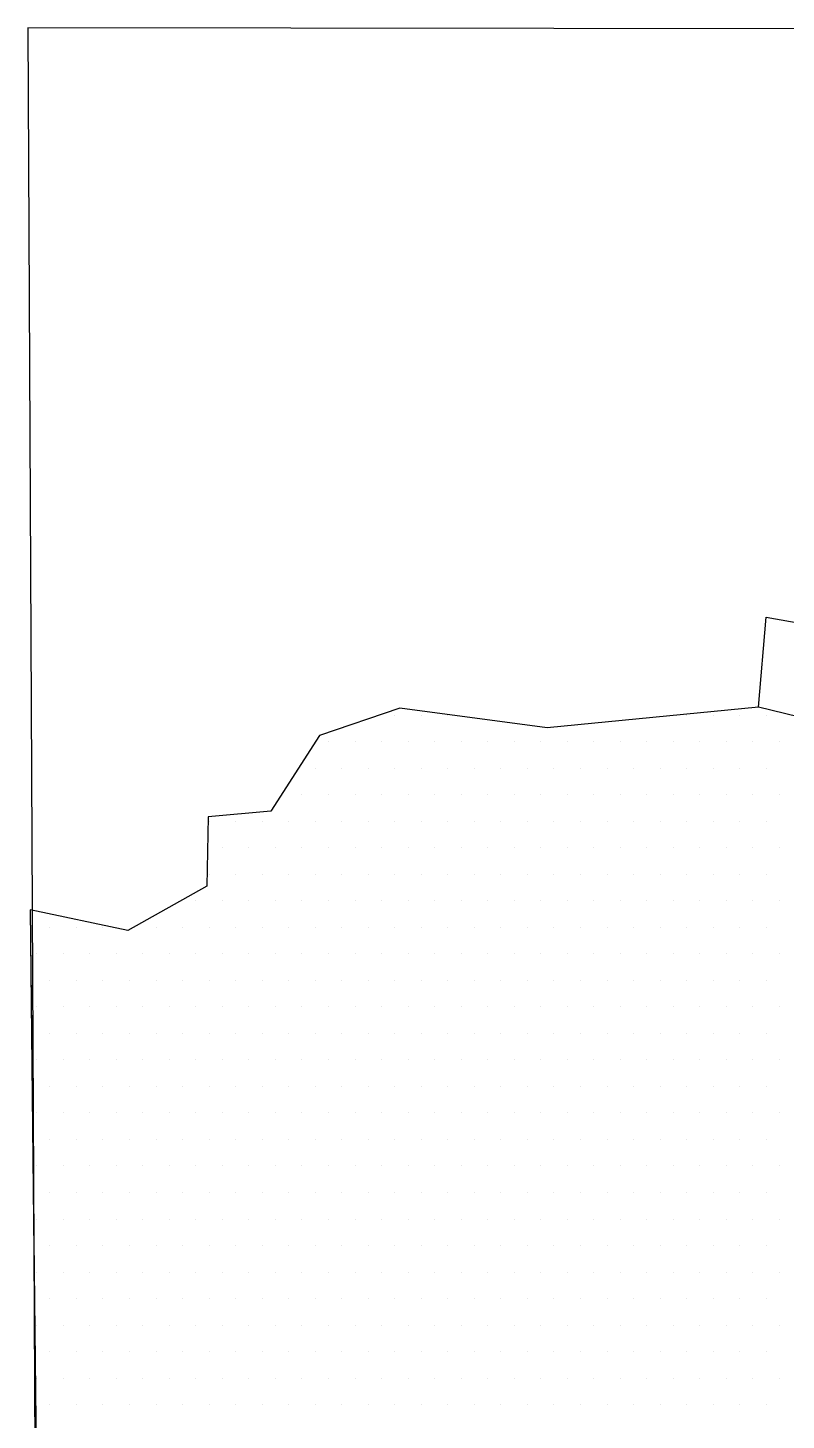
# Model space of a CAD drawing. Header units: metres. Extents: x -1.92 to -0.48, y -12.15 to -10.
# Drawn here: x -1.923 to -1.566, y -10.657 to -10.001 of the extents above; entities that cross this region are included whole.
import ezdxf

# ---------------------------------------------------------------- set-up
doc = ezdxf.new("R2010")
doc.units = ezdxf.units.M
doc.header["$LTSCALE"] = 25
doc.header["$MEASUREMENT"] = 0
doc.linetypes.add('STRICHPUNKTX2', pattern=[2, 1, -0.5, 0, -0.5])
doc.layers.get('0').update_dxf_attribs({"linetype": 'CONTINUOUS'})
for name, color, linetype in [('GRABUNGSGRENZE', 3, 'STRICHPUNKTX2'), ('STEINE', 4, 'CONTINUOUS'), ('STEINESCHRAFF', 4, 'CONTINUOUS')]:
    doc.layers.add(name, color=color, linetype=linetype)

# ---------------------------------------------------------------- blocks, each defined once
blk = doc.blocks.new('*X2')
at = {"color": 0}
for p, q in [((-175, -1032.5), (-175, -1032.5)), ((-173.75, -1032.5), (-173.75, -1032.5)), ((-172.5, -1032.5), (-172.5, -1032.5)), ((-161.25, -1032.5), (-161.25, -1032.5)), ((-160, -1032.5), (-160, -1032.5)), ((-158.75, -1032.5), (-158.75, -1032.5)), ((-157.5, -1032.5), (-157.5, -1032.5)), ((-178.125, -1033.75), (-178.125, -1033.75)), ((-176.875, -1033.75), (-176.875, -1033.75)), ((-175.625, -1033.75), (-175.625, -1033.75)), ((-174.375, -1033.75), (-174.375, -1033.75)), ((-173.125, -1033.75), (-173.125, -1033.75)), ((-171.875, -1033.75), (-171.875, -1033.75)), ((-170.625, -1033.75), (-170.625, -1033.75)), ((-169.375, -1033.75), (-169.375, -1033.75)), ((-168.125, -1033.75), (-168.125, -1033.75)), ((-166.875, -1033.75), (-166.875, -1033.75)), ((-165.625, -1033.75), (-165.625, -1033.75)), ((-164.375, -1033.75), (-164.375, -1033.75)), ((-163.125, -1033.75), (-163.125, -1033.75)), ((-161.875, -1033.75), (-161.875, -1033.75)), ((-160.625, -1033.75), (-160.625, -1033.75)), ((-159.375, -1033.75), (-159.375, -1033.75)), ((-158.125, -1033.75), (-158.125, -1033.75)), ((-156.875, -1033.75), (-156.875, -1033.75)), ((-178.75, -1035), (-178.75, -1035)), ((-177.5, -1035), (-177.5, -1035)), ((-176.25, -1035), (-176.25, -1035)), ((-175, -1035), (-175, -1035)), ((-173.75, -1035), (-173.75, -1035)), ((-172.5, -1035), (-172.5, -1035)), ((-171.25, -1035), (-171.25, -1035)), ((-170, -1035), (-170, -1035)), ((-168.75, -1035), (-168.75, -1035)), ((-167.5, -1035), (-167.5, -1035)), ((-166.25, -1035), (-166.25, -1035)), ((-165, -1035), (-165, -1035)), ((-163.75, -1035), (-163.75, -1035)), ((-162.5, -1035), (-162.5, -1035)), ((-161.25, -1035), (-161.25, -1035)), ((-160, -1035), (-160, -1035)), ((-158.75, -1035), (-158.75, -1035)), ((-157.5, -1035), (-157.5, -1035)), ((-179.375, -1036.25), (-179.375, -1036.25)), ((-178.125, -1036.25), (-178.125, -1036.25)), ((-176.875, -1036.25), (-176.875, -1036.25)), ((-175.625, -1036.25), (-175.625, -1036.25)), ((-174.375, -1036.25), (-174.375, -1036.25)), ((-173.125, -1036.25), (-173.125, -1036.25)), ((-171.875, -1036.25), (-171.875, -1036.25)), ((-170.625, -1036.25), (-170.625, -1036.25)), ((-169.375, -1036.25), (-169.375, -1036.25)), ((-168.125, -1036.25), (-168.125, -1036.25)), ((-166.875, -1036.25), (-166.875, -1036.25)), ((-165.625, -1036.25), (-165.625, -1036.25)), ((-164.375, -1036.25), (-164.375, -1036.25)), ((-163.125, -1036.25), (-163.125, -1036.25)), ((-161.875, -1036.25), (-161.875, -1036.25)), ((-160.625, -1036.25), (-160.625, -1036.25)), ((-159.375, -1036.25), (-159.375, -1036.25)), ((-158.125, -1036.25), (-158.125, -1036.25)), ((-156.875, -1036.25), (-156.875, -1036.25)), ((-183.75, -1037.5), (-183.75, -1037.5)), ((-182.5, -1037.5), (-182.5, -1037.5)), ((-181.25, -1037.5), (-181.25, -1037.5)), ((-180, -1037.5), (-180, -1037.5)), ((-178.75, -1037.5), (-178.75, -1037.5)), ((-177.5, -1037.5), (-177.5, -1037.5)), ((-176.25, -1037.5), (-176.25, -1037.5)), ((-175, -1037.5), (-175, -1037.5)), ((-173.75, -1037.5), (-173.75, -1037.5)), ((-172.5, -1037.5), (-172.5, -1037.5)), ((-171.25, -1037.5), (-171.25, -1037.5)), ((-170, -1037.5), (-170, -1037.5)), ((-168.75, -1037.5), (-168.75, -1037.5)), ((-167.5, -1037.5), (-167.5, -1037.5)), ((-166.25, -1037.5), (-166.25, -1037.5)), ((-165, -1037.5), (-165, -1037.5)), ((-163.75, -1037.5), (-163.75, -1037.5)), ((-162.5, -1037.5), (-162.5, -1037.5)), ((-161.25, -1037.5), (-161.25, -1037.5)), ((-160, -1037.5), (-160, -1037.5)), ((-158.75, -1037.5), (-158.75, -1037.5)), ((-157.5, -1037.5), (-157.5, -1037.5)), ((-183.125, -1038.75), (-183.125, -1038.75)), ((-181.875, -1038.75), (-181.875, -1038.75)), ((-180.625, -1038.75), (-180.625, -1038.75)), ((-179.375, -1038.75), (-179.375, -1038.75)), ((-178.125, -1038.75), (-178.125, -1038.75)), ((-176.875, -1038.75), (-176.875, -1038.75)), ((-175.625, -1038.75), (-175.625, -1038.75)), ((-174.375, -1038.75), (-174.375, -1038.75)), ((-173.125, -1038.75), (-173.125, -1038.75)), ((-171.875, -1038.75), (-171.875, -1038.75)), ((-170.625, -1038.75), (-170.625, -1038.75)), ((-169.375, -1038.75), (-169.375, -1038.75)), ((-168.125, -1038.75), (-168.125, -1038.75)), ((-166.875, -1038.75), (-166.875, -1038.75)), ((-165.625, -1038.75), (-165.625, -1038.75)), ((-164.375, -1038.75), (-164.375, -1038.75)), ((-163.125, -1038.75), (-163.125, -1038.75)), ((-161.875, -1038.75), (-161.875, -1038.75)), ((-160.625, -1038.75), (-160.625, -1038.75)), ((-159.375, -1038.75), (-159.375, -1038.75)), ((-158.125, -1038.75), (-158.125, -1038.75)), ((-156.875, -1038.75), (-156.875, -1038.75)), ((-183.75, -1040), (-183.75, -1040)), ((-182.5, -1040), (-182.5, -1040)), ((-181.25, -1040), (-181.25, -1040)), ((-180, -1040), (-180, -1040)), ((-178.75, -1040), (-178.75, -1040)), ((-177.5, -1040), (-177.5, -1040)), ((-176.25, -1040), (-176.25, -1040)), ((-175, -1040), (-175, -1040)), ((-173.75, -1040), (-173.75, -1040)), ((-172.5, -1040), (-172.5, -1040)), ((-171.25, -1040), (-171.25, -1040)), ((-170, -1040), (-170, -1040)), ((-168.75, -1040), (-168.75, -1040)), ((-167.5, -1040), (-167.5, -1040)), ((-166.25, -1040), (-166.25, -1040)), ((-165, -1040), (-165, -1040)), ((-163.75, -1040), (-163.75, -1040)), ((-162.5, -1040), (-162.5, -1040)), ((-161.25, -1040), (-161.25, -1040)), ((-160, -1040), (-160, -1040)), ((-158.75, -1040), (-158.75, -1040)), ((-157.5, -1040), (-157.5, -1040)), ((-184.375, -1041.25), (-184.375, -1041.25)), ((-183.125, -1041.25), (-183.125, -1041.25)), ((-181.875, -1041.25), (-181.875, -1041.25)), ((-180.625, -1041.25), (-180.625, -1041.25)), ((-179.375, -1041.25), (-179.375, -1041.25)), ((-178.125, -1041.25), (-178.125, -1041.25)), ((-176.875, -1041.25), (-176.875, -1041.25)), ((-175.625, -1041.25), (-175.625, -1041.25)), ((-174.375, -1041.25), (-174.375, -1041.25)), ((-173.125, -1041.25), (-173.125, -1041.25)), ((-171.875, -1041.25), (-171.875, -1041.25)), ((-170.625, -1041.25), (-170.625, -1041.25)), ((-169.375, -1041.25), (-169.375, -1041.25)), ((-168.125, -1041.25), (-168.125, -1041.25)), ((-166.875, -1041.25), (-166.875, -1041.25)), ((-165.625, -1041.25), (-165.625, -1041.25)), ((-164.375, -1041.25), (-164.375, -1041.25)), ((-163.125, -1041.25), (-163.125, -1041.25)), ((-161.875, -1041.25), (-161.875, -1041.25)), ((-160.625, -1041.25), (-160.625, -1041.25)), ((-159.375, -1041.25), (-159.375, -1041.25)), ((-158.125, -1041.25), (-158.125, -1041.25)), ((-156.875, -1041.25), (-156.875, -1041.25)), ((-191.25, -1042.5), (-191.25, -1042.5)), ((-190, -1042.5), (-190, -1042.5)), ((-188.75, -1042.5), (-188.75, -1042.5)), ((-186.25, -1042.5), (-186.25, -1042.5)), ((-185, -1042.5), (-185, -1042.5)), ((-183.75, -1042.5), (-183.75, -1042.5)), ((-182.5, -1042.5), (-182.5, -1042.5)), ((-181.25, -1042.5), (-181.25, -1042.5)), ((-180, -1042.5), (-180, -1042.5)), ((-178.75, -1042.5), (-178.75, -1042.5)), ((-177.5, -1042.5), (-177.5, -1042.5)), ((-176.25, -1042.5), (-176.25, -1042.5)), ((-175, -1042.5), (-175, -1042.5)), ((-173.75, -1042.5), (-173.75, -1042.5)), ((-172.5, -1042.5), (-172.5, -1042.5)), ((-171.25, -1042.5), (-171.25, -1042.5)), ((-170, -1042.5), (-170, -1042.5)), ((-168.75, -1042.5), (-168.75, -1042.5)), ((-167.5, -1042.5), (-167.5, -1042.5)), ((-166.25, -1042.5), (-166.25, -1042.5)), ((-165, -1042.5), (-165, -1042.5)), ((-163.75, -1042.5), (-163.75, -1042.5)), ((-162.5, -1042.5), (-162.5, -1042.5)), ((-161.25, -1042.5), (-161.25, -1042.5)), ((-160, -1042.5), (-160, -1042.5)), ((-158.75, -1042.5), (-158.75, -1042.5)), ((-157.5, -1042.5), (-157.5, -1042.5)), ((-191.875, -1043.75), (-191.875, -1043.75)), ((-190.625, -1043.75), (-190.625, -1043.75)), ((-189.375, -1043.75), (-189.375, -1043.75)), ((-188.125, -1043.75), (-188.125, -1043.75)), ((-186.875, -1043.75), (-186.875, -1043.75)), ((-185.625, -1043.75), (-185.625, -1043.75)), ((-184.375, -1043.75), (-184.375, -1043.75)), ((-183.125, -1043.75), (-183.125, -1043.75)), ((-181.875, -1043.75), (-181.875, -1043.75)), ((-180.625, -1043.75), (-180.625, -1043.75)), ((-179.375, -1043.75), (-179.375, -1043.75)), ((-178.125, -1043.75), (-178.125, -1043.75)), ((-176.875, -1043.75), (-176.875, -1043.75)), ((-175.625, -1043.75), (-175.625, -1043.75)), ((-174.375, -1043.75), (-174.375, -1043.75)), ((-173.125, -1043.75), (-173.125, -1043.75)), ((-171.875, -1043.75), (-171.875, -1043.75)), ((-170.625, -1043.75), (-170.625, -1043.75)), ((-169.375, -1043.75), (-169.375, -1043.75)), ((-168.125, -1043.75), (-168.125, -1043.75)), ((-166.875, -1043.75), (-166.875, -1043.75)), ((-165.625, -1043.75), (-165.625, -1043.75)), ((-164.375, -1043.75), (-164.375, -1043.75)), ((-163.125, -1043.75), (-163.125, -1043.75)), ((-161.875, -1043.75), (-161.875, -1043.75)), ((-160.625, -1043.75), (-160.625, -1043.75)), ((-159.375, -1043.75), (-159.375, -1043.75)), ((-158.125, -1043.75), (-158.125, -1043.75)), ((-156.875, -1043.75), (-156.875, -1043.75)), ((-191.25, -1045), (-191.25, -1045)), ((-190, -1045), (-190, -1045)), ((-188.75, -1045), (-188.75, -1045)), ((-187.5, -1045), (-187.5, -1045)), ((-186.25, -1045), (-186.25, -1045)), ((-185, -1045), (-185, -1045)), ((-183.75, -1045), (-183.75, -1045)), ((-182.5, -1045), (-182.5, -1045)), ((-181.25, -1045), (-181.25, -1045)), ((-180, -1045), (-180, -1045)), ((-178.75, -1045), (-178.75, -1045)), ((-177.5, -1045), (-177.5, -1045)), ((-176.25, -1045), (-176.25, -1045)), ((-175, -1045), (-175, -1045)), ((-173.75, -1045), (-173.75, -1045)), ((-172.5, -1045), (-172.5, -1045)), ((-171.25, -1045), (-171.25, -1045)), ((-170, -1045), (-170, -1045)), ((-168.75, -1045), (-168.75, -1045)), ((-167.5, -1045), (-167.5, -1045)), ((-166.25, -1045), (-166.25, -1045)), ((-165, -1045), (-165, -1045)), ((-163.75, -1045), (-163.75, -1045)), ((-162.5, -1045), (-162.5, -1045)), ((-161.25, -1045), (-161.25, -1045)), ((-160, -1045), (-160, -1045)), ((-158.75, -1045), (-158.75, -1045)), ((-157.5, -1045), (-157.5, -1045)), ((-191.875, -1046.25), (-191.875, -1046.25)), ((-190.625, -1046.25), (-190.625, -1046.25)), ((-189.375, -1046.25), (-189.375, -1046.25)), ((-188.125, -1046.25), (-188.125, -1046.25)), ((-186.875, -1046.25), (-186.875, -1046.25)), ((-185.625, -1046.25), (-185.625, -1046.25)), ((-184.375, -1046.25), (-184.375, -1046.25)), ((-183.125, -1046.25), (-183.125, -1046.25)), ((-181.875, -1046.25), (-181.875, -1046.25)), ((-180.625, -1046.25), (-180.625, -1046.25)), ((-179.375, -1046.25), (-179.375, -1046.25)), ((-178.125, -1046.25), (-178.125, -1046.25)), ((-176.875, -1046.25), (-176.875, -1046.25)), ((-175.625, -1046.25), (-175.625, -1046.25)), ((-174.375, -1046.25), (-174.375, -1046.25)), ((-173.125, -1046.25), (-173.125, -1046.25)), ((-171.875, -1046.25), (-171.875, -1046.25)), ((-170.625, -1046.25), (-170.625, -1046.25)), ((-169.375, -1046.25), (-169.375, -1046.25)), ((-168.125, -1046.25), (-168.125, -1046.25)), ((-166.875, -1046.25), (-166.875, -1046.25)), ((-165.625, -1046.25), (-165.625, -1046.25)), ((-164.375, -1046.25), (-164.375, -1046.25)), ((-163.125, -1046.25), (-163.125, -1046.25)), ((-161.875, -1046.25), (-161.875, -1046.25)), ((-160.625, -1046.25), (-160.625, -1046.25)), ((-159.375, -1046.25), (-159.375, -1046.25)), ((-158.125, -1046.25), (-158.125, -1046.25)), ((-156.875, -1046.25), (-156.875, -1046.25)), ((-191.25, -1047.5), (-191.25, -1047.5)), ((-190, -1047.5), (-190, -1047.5)), ((-188.75, -1047.5), (-188.75, -1047.5)), ((-187.5, -1047.5), (-187.5, -1047.5)), ((-186.25, -1047.5), (-186.25, -1047.5)), ((-185, -1047.5), (-185, -1047.5)), ((-183.75, -1047.5), (-183.75, -1047.5)), ((-182.5, -1047.5), (-182.5, -1047.5)), ((-181.25, -1047.5), (-181.25, -1047.5)), ((-180, -1047.5), (-180, -1047.5)), ((-178.75, -1047.5), (-178.75, -1047.5)), ((-177.5, -1047.5), (-177.5, -1047.5)), ((-176.25, -1047.5), (-176.25, -1047.5)), ((-175, -1047.5), (-175, -1047.5)), ((-173.75, -1047.5), (-173.75, -1047.5)), ((-172.5, -1047.5), (-172.5, -1047.5)), ((-171.25, -1047.5), (-171.25, -1047.5)), ((-170, -1047.5), (-170, -1047.5)), ((-168.75, -1047.5), (-168.75, -1047.5)), ((-167.5, -1047.5), (-167.5, -1047.5)), ((-166.25, -1047.5), (-166.25, -1047.5)), ((-165, -1047.5), (-165, -1047.5)), ((-163.75, -1047.5), (-163.75, -1047.5)), ((-162.5, -1047.5), (-162.5, -1047.5)), ((-161.25, -1047.5), (-161.25, -1047.5)), ((-160, -1047.5), (-160, -1047.5)), ((-158.75, -1047.5), (-158.75, -1047.5)), ((-157.5, -1047.5), (-157.5, -1047.5)), ((-191.875, -1048.75), (-191.875, -1048.75)), ((-190.625, -1048.75), (-190.625, -1048.75)), ((-189.375, -1048.75), (-189.375, -1048.75)), ((-188.125, -1048.75), (-188.125, -1048.75)), ((-186.875, -1048.75), (-186.875, -1048.75)), ((-185.625, -1048.75), (-185.625, -1048.75)), ((-184.375, -1048.75), (-184.375, -1048.75)), ((-183.125, -1048.75), (-183.125, -1048.75)), ((-181.875, -1048.75), (-181.875, -1048.75)), ((-180.625, -1048.75), (-180.625, -1048.75)), ((-179.375, -1048.75), (-179.375, -1048.75)), ((-178.125, -1048.75), (-178.125, -1048.75)), ((-176.875, -1048.75), (-176.875, -1048.75)), ((-175.625, -1048.75), (-175.625, -1048.75)), ((-174.375, -1048.75), (-174.375, -1048.75)), ((-173.125, -1048.75), (-173.125, -1048.75)), ((-171.875, -1048.75), (-171.875, -1048.75)), ((-170.625, -1048.75), (-170.625, -1048.75)), ((-169.375, -1048.75), (-169.375, -1048.75)), ((-168.125, -1048.75), (-168.125, -1048.75)), ((-166.875, -1048.75), (-166.875, -1048.75)), ((-165.625, -1048.75), (-165.625, -1048.75)), ((-164.375, -1048.75), (-164.375, -1048.75)), ((-163.125, -1048.75), (-163.125, -1048.75)), ((-161.875, -1048.75), (-161.875, -1048.75)), ((-160.625, -1048.75), (-160.625, -1048.75)), ((-159.375, -1048.75), (-159.375, -1048.75)), ((-158.125, -1048.75), (-158.125, -1048.75)), ((-156.875, -1048.75), (-156.875, -1048.75)), ((-191.25, -1050), (-191.25, -1050)), ((-190, -1050), (-190, -1050)), ((-188.75, -1050), (-188.75, -1050)), ((-187.5, -1050), (-187.5, -1050)), ((-186.25, -1050), (-186.25, -1050)), ((-185, -1050), (-185, -1050)), ((-183.75, -1050), (-183.75, -1050)), ((-182.5, -1050), (-182.5, -1050)), ((-181.25, -1050), (-181.25, -1050)), ((-180, -1050), (-180, -1050)), ((-178.75, -1050), (-178.75, -1050)), ((-177.5, -1050), (-177.5, -1050)), ((-176.25, -1050), (-176.25, -1050)), ((-175, -1050), (-175, -1050)), ((-173.75, -1050), (-173.75, -1050)), ((-172.5, -1050), (-172.5, -1050)), ((-171.25, -1050), (-171.25, -1050)), ((-170, -1050), (-170, -1050)), ((-168.75, -1050), (-168.75, -1050)), ((-167.5, -1050), (-167.5, -1050)), ((-166.25, -1050), (-166.25, -1050)), ((-165, -1050), (-165, -1050)), ((-163.75, -1050), (-163.75, -1050)), ((-162.5, -1050), (-162.5, -1050)), ((-161.25, -1050), (-161.25, -1050)), ((-160, -1050), (-160, -1050)), ((-158.75, -1050), (-158.75, -1050)), ((-157.5, -1050), (-157.5, -1050)), ((-191.875, -1051.25), (-191.875, -1051.25)), ((-190.625, -1051.25), (-190.625, -1051.25)), ((-189.375, -1051.25), (-189.375, -1051.25)), ((-188.125, -1051.25), (-188.125, -1051.25)), ((-186.875, -1051.25), (-186.875, -1051.25)), ((-185.625, -1051.25), (-185.625, -1051.25)), ((-184.375, -1051.25), (-184.375, -1051.25)), ((-183.125, -1051.25), (-183.125, -1051.25)), ((-181.875, -1051.25), (-181.875, -1051.25)), ((-180.625, -1051.25), (-180.625, -1051.25)), ((-179.375, -1051.25), (-179.375, -1051.25)), ((-178.125, -1051.25), (-178.125, -1051.25)), ((-176.875, -1051.25), (-176.875, -1051.25)), ((-175.625, -1051.25), (-175.625, -1051.25)), ((-174.375, -1051.25), (-174.375, -1051.25)), ((-173.125, -1051.25), (-173.125, -1051.25)), ((-171.875, -1051.25), (-171.875, -1051.25)), ((-170.625, -1051.25), (-170.625, -1051.25)), ((-169.375, -1051.25), (-169.375, -1051.25)), ((-168.125, -1051.25), (-168.125, -1051.25)), ((-166.875, -1051.25), (-166.875, -1051.25)), ((-165.625, -1051.25), (-165.625, -1051.25)), ((-164.375, -1051.25), (-164.375, -1051.25)), ((-163.125, -1051.25), (-163.125, -1051.25)), ((-161.875, -1051.25), (-161.875, -1051.25)), ((-160.625, -1051.25), (-160.625, -1051.25)), ((-159.375, -1051.25), (-159.375, -1051.25)), ((-158.125, -1051.25), (-158.125, -1051.25)), ((-156.875, -1051.25), (-156.875, -1051.25)), ((-191.25, -1052.5), (-191.25, -1052.5)), ((-190, -1052.5), (-190, -1052.5)), ((-188.75, -1052.5), (-188.75, -1052.5)), ((-187.5, -1052.5), (-187.5, -1052.5)), ((-186.25, -1052.5), (-186.25, -1052.5)), ((-185, -1052.5), (-185, -1052.5)), ((-183.75, -1052.5), (-183.75, -1052.5)), ((-182.5, -1052.5), (-182.5, -1052.5)), ((-181.25, -1052.5), (-181.25, -1052.5)), ((-180, -1052.5), (-180, -1052.5)), ((-178.75, -1052.5), (-178.75, -1052.5)), ((-177.5, -1052.5), (-177.5, -1052.5)), ((-176.25, -1052.5), (-176.25, -1052.5)), ((-175, -1052.5), (-175, -1052.5)), ((-173.75, -1052.5), (-173.75, -1052.5)), ((-172.5, -1052.5), (-172.5, -1052.5)), ((-171.25, -1052.5), (-171.25, -1052.5)), ((-170, -1052.5), (-170, -1052.5)), ((-168.75, -1052.5), (-168.75, -1052.5)), ((-167.5, -1052.5), (-167.5, -1052.5)), ((-166.25, -1052.5), (-166.25, -1052.5)), ((-165, -1052.5), (-165, -1052.5)), ((-163.75, -1052.5), (-163.75, -1052.5)), ((-162.5, -1052.5), (-162.5, -1052.5)), ((-161.25, -1052.5), (-161.25, -1052.5)), ((-160, -1052.5), (-160, -1052.5)), ((-158.75, -1052.5), (-158.75, -1052.5)), ((-157.5, -1052.5), (-157.5, -1052.5)), ((-191.875, -1053.75), (-191.875, -1053.75)), ((-190.625, -1053.75), (-190.625, -1053.75)), ((-189.375, -1053.75), (-189.375, -1053.75)), ((-188.125, -1053.75), (-188.125, -1053.75)), ((-186.875, -1053.75), (-186.875, -1053.75)), ((-185.625, -1053.75), (-185.625, -1053.75)), ((-184.375, -1053.75), (-184.375, -1053.75)), ((-183.125, -1053.75), (-183.125, -1053.75)), ((-181.875, -1053.75), (-181.875, -1053.75)), ((-180.625, -1053.75), (-180.625, -1053.75)), ((-179.375, -1053.75), (-179.375, -1053.75)), ((-178.125, -1053.75), (-178.125, -1053.75)), ((-176.875, -1053.75), (-176.875, -1053.75)), ((-175.625, -1053.75), (-175.625, -1053.75)), ((-174.375, -1053.75), (-174.375, -1053.75)), ((-173.125, -1053.75), (-173.125, -1053.75)), ((-171.875, -1053.75), (-171.875, -1053.75)), ((-170.625, -1053.75), (-170.625, -1053.75)), ((-169.375, -1053.75), (-169.375, -1053.75)), ((-168.125, -1053.75), (-168.125, -1053.75)), ((-166.875, -1053.75), (-166.875, -1053.75)), ((-165.625, -1053.75), (-165.625, -1053.75)), ((-164.375, -1053.75), (-164.375, -1053.75)), ((-163.125, -1053.75), (-163.125, -1053.75)), ((-161.875, -1053.75), (-161.875, -1053.75)), ((-160.625, -1053.75), (-160.625, -1053.75)), ((-159.375, -1053.75), (-159.375, -1053.75)), ((-158.125, -1053.75), (-158.125, -1053.75)), ((-156.875, -1053.75), (-156.875, -1053.75)), ((-191.25, -1055), (-191.25, -1055)), ((-190, -1055), (-190, -1055)), ((-188.75, -1055), (-188.75, -1055)), ((-187.5, -1055), (-187.5, -1055)), ((-186.25, -1055), (-186.25, -1055)), ((-185, -1055), (-185, -1055)), ((-183.75, -1055), (-183.75, -1055)), ((-182.5, -1055), (-182.5, -1055)), ((-181.25, -1055), (-181.25, -1055)), ((-180, -1055), (-180, -1055)), ((-178.75, -1055), (-178.75, -1055)), ((-177.5, -1055), (-177.5, -1055)), ((-176.25, -1055), (-176.25, -1055)), ((-175, -1055), (-175, -1055)), ((-173.75, -1055), (-173.75, -1055)), ((-172.5, -1055), (-172.5, -1055)), ((-171.25, -1055), (-171.25, -1055)), ((-170, -1055), (-170, -1055)), ((-168.75, -1055), (-168.75, -1055)), ((-167.5, -1055), (-167.5, -1055)), ((-166.25, -1055), (-166.25, -1055)), ((-165, -1055), (-165, -1055)), ((-163.75, -1055), (-163.75, -1055)), ((-162.5, -1055), (-162.5, -1055)), ((-161.25, -1055), (-161.25, -1055)), ((-160, -1055), (-160, -1055)), ((-158.75, -1055), (-158.75, -1055)), ((-157.5, -1055), (-157.5, -1055)), ((-191.875, -1056.25), (-191.875, -1056.25)), ((-190.625, -1056.25), (-190.625, -1056.25)), ((-189.375, -1056.25), (-189.375, -1056.25)), ((-188.125, -1056.25), (-188.125, -1056.25)), ((-186.875, -1056.25), (-186.875, -1056.25)), ((-185.625, -1056.25), (-185.625, -1056.25)), ((-184.375, -1056.25), (-184.375, -1056.25)), ((-183.125, -1056.25), (-183.125, -1056.25)), ((-181.875, -1056.25), (-181.875, -1056.25)), ((-180.625, -1056.25), (-180.625, -1056.25)), ((-179.375, -1056.25), (-179.375, -1056.25)), ((-178.125, -1056.25), (-178.125, -1056.25)), ((-176.875, -1056.25), (-176.875, -1056.25)), ((-175.625, -1056.25), (-175.625, -1056.25)), ((-174.375, -1056.25), (-174.375, -1056.25)), ((-173.125, -1056.25), (-173.125, -1056.25)), ((-171.875, -1056.25), (-171.875, -1056.25)), ((-170.625, -1056.25), (-170.625, -1056.25)), ((-169.375, -1056.25), (-169.375, -1056.25)), ((-168.125, -1056.25), (-168.125, -1056.25)), ((-166.875, -1056.25), (-166.875, -1056.25)), ((-165.625, -1056.25), (-165.625, -1056.25)), ((-164.375, -1056.25), (-164.375, -1056.25)), ((-163.125, -1056.25), (-163.125, -1056.25)), ((-161.875, -1056.25), (-161.875, -1056.25)), ((-160.625, -1056.25), (-160.625, -1056.25)), ((-159.375, -1056.25), (-159.375, -1056.25)), ((-158.125, -1056.25), (-158.125, -1056.25)), ((-156.875, -1056.25), (-156.875, -1056.25)), ((-191.25, -1057.5), (-191.25, -1057.5)), ((-190, -1057.5), (-190, -1057.5)), ((-188.75, -1057.5), (-188.75, -1057.5)), ((-187.5, -1057.5), (-187.5, -1057.5)), ((-186.25, -1057.5), (-186.25, -1057.5)), ((-185, -1057.5), (-185, -1057.5)), ((-183.75, -1057.5), (-183.75, -1057.5)), ((-182.5, -1057.5), (-182.5, -1057.5)), ((-181.25, -1057.5), (-181.25, -1057.5)), ((-180, -1057.5), (-180, -1057.5)), ((-178.75, -1057.5), (-178.75, -1057.5)), ((-177.5, -1057.5), (-177.5, -1057.5)), ((-176.25, -1057.5), (-176.25, -1057.5)), ((-175, -1057.5), (-175, -1057.5)), ((-173.75, -1057.5), (-173.75, -1057.5)), ((-172.5, -1057.5), (-172.5, -1057.5)), ((-171.25, -1057.5), (-171.25, -1057.5)), ((-170, -1057.5), (-170, -1057.5)), ((-168.75, -1057.5), (-168.75, -1057.5)), ((-167.5, -1057.5), (-167.5, -1057.5)), ((-166.25, -1057.5), (-166.25, -1057.5)), ((-165, -1057.5), (-165, -1057.5)), ((-163.75, -1057.5), (-163.75, -1057.5)), ((-162.5, -1057.5), (-162.5, -1057.5)), ((-161.25, -1057.5), (-161.25, -1057.5)), ((-160, -1057.5), (-160, -1057.5)), ((-158.75, -1057.5), (-158.75, -1057.5)), ((-157.5, -1057.5), (-157.5, -1057.5)), ((-191.875, -1058.75), (-191.875, -1058.75)), ((-190.625, -1058.75), (-190.625, -1058.75)), ((-189.375, -1058.75), (-189.375, -1058.75)), ((-188.125, -1058.75), (-188.125, -1058.75)), ((-186.875, -1058.75), (-186.875, -1058.75)), ((-185.625, -1058.75), (-185.625, -1058.75)), ((-184.375, -1058.75), (-184.375, -1058.75)), ((-183.125, -1058.75), (-183.125, -1058.75)), ((-181.875, -1058.75), (-181.875, -1058.75)), ((-180.625, -1058.75), (-180.625, -1058.75)), ((-179.375, -1058.75), (-179.375, -1058.75)), ((-178.125, -1058.75), (-178.125, -1058.75)), ((-176.875, -1058.75), (-176.875, -1058.75)), ((-175.625, -1058.75), (-175.625, -1058.75)), ((-174.375, -1058.75), (-174.375, -1058.75)), ((-173.125, -1058.75), (-173.125, -1058.75)), ((-171.875, -1058.75), (-171.875, -1058.75)), ((-170.625, -1058.75), (-170.625, -1058.75)), ((-169.375, -1058.75), (-169.375, -1058.75)), ((-168.125, -1058.75), (-168.125, -1058.75)), ((-166.875, -1058.75), (-166.875, -1058.75)), ((-165.625, -1058.75), (-165.625, -1058.75)), ((-164.375, -1058.75), (-164.375, -1058.75)), ((-163.125, -1058.75), (-163.125, -1058.75)), ((-161.875, -1058.75), (-161.875, -1058.75)), ((-160.625, -1058.75), (-160.625, -1058.75)), ((-159.375, -1058.75), (-159.375, -1058.75)), ((-158.125, -1058.75), (-158.125, -1058.75)), ((-156.875, -1058.75), (-156.875, -1058.75)), ((-191.25, -1060), (-191.25, -1060)), ((-190, -1060), (-190, -1060)), ((-188.75, -1060), (-188.75, -1060)), ((-187.5, -1060), (-187.5, -1060)), ((-186.25, -1060), (-186.25, -1060)), ((-185, -1060), (-185, -1060)), ((-183.75, -1060), (-183.75, -1060)), ((-182.5, -1060), (-182.5, -1060)), ((-181.25, -1060), (-181.25, -1060)), ((-180, -1060), (-180, -1060)), ((-178.75, -1060), (-178.75, -1060)), ((-177.5, -1060), (-177.5, -1060)), ((-176.25, -1060), (-176.25, -1060)), ((-175, -1060), (-175, -1060)), ((-173.75, -1060), (-173.75, -1060)), ((-172.5, -1060), (-172.5, -1060)), ((-171.25, -1060), (-171.25, -1060)), ((-170, -1060), (-170, -1060)), ((-168.75, -1060), (-168.75, -1060)), ((-167.5, -1060), (-167.5, -1060)), ((-166.25, -1060), (-166.25, -1060)), ((-165, -1060), (-165, -1060)), ((-163.75, -1060), (-163.75, -1060)), ((-162.5, -1060), (-162.5, -1060)), ((-161.25, -1060), (-161.25, -1060)), ((-160, -1060), (-160, -1060)), ((-158.75, -1060), (-158.75, -1060)), ((-157.5, -1060), (-157.5, -1060)), ((-191.875, -1061.25), (-191.875, -1061.25)), ((-190.625, -1061.25), (-190.625, -1061.25)), ((-189.375, -1061.25), (-189.375, -1061.25)), ((-188.125, -1061.25), (-188.125, -1061.25)), ((-186.875, -1061.25), (-186.875, -1061.25)), ((-185.625, -1061.25), (-185.625, -1061.25)), ((-184.375, -1061.25), (-184.375, -1061.25)), ((-183.125, -1061.25), (-183.125, -1061.25)), ((-181.875, -1061.25), (-181.875, -1061.25)), ((-180.625, -1061.25), (-180.625, -1061.25)), ((-179.375, -1061.25), (-179.375, -1061.25)), ((-178.125, -1061.25), (-178.125, -1061.25)), ((-176.875, -1061.25), (-176.875, -1061.25)), ((-175.625, -1061.25), (-175.625, -1061.25)), ((-174.375, -1061.25), (-174.375, -1061.25)), ((-173.125, -1061.25), (-173.125, -1061.25)), ((-171.875, -1061.25), (-171.875, -1061.25)), ((-170.625, -1061.25), (-170.625, -1061.25)), ((-169.375, -1061.25), (-169.375, -1061.25)), ((-168.125, -1061.25), (-168.125, -1061.25)), ((-166.875, -1061.25), (-166.875, -1061.25)), ((-165.625, -1061.25), (-165.625, -1061.25)), ((-164.375, -1061.25), (-164.375, -1061.25)), ((-163.125, -1061.25), (-163.125, -1061.25)), ((-161.875, -1061.25), (-161.875, -1061.25)), ((-160.625, -1061.25), (-160.625, -1061.25)), ((-159.375, -1061.25), (-159.375, -1061.25)), ((-158.125, -1061.25), (-158.125, -1061.25)), ((-156.875, -1061.25), (-156.875, -1061.25)), ((-191.25, -1062.5), (-191.25, -1062.5)), ((-190, -1062.5), (-190, -1062.5)), ((-188.75, -1062.5), (-188.75, -1062.5)), ((-187.5, -1062.5), (-187.5, -1062.5)), ((-186.25, -1062.5), (-186.25, -1062.5)), ((-185, -1062.5), (-185, -1062.5)), ((-183.75, -1062.5), (-183.75, -1062.5)), ((-182.5, -1062.5), (-182.5, -1062.5)), ((-181.25, -1062.5), (-181.25, -1062.5)), ((-180, -1062.5), (-180, -1062.5)), ((-178.75, -1062.5), (-178.75, -1062.5)), ((-177.5, -1062.5), (-177.5, -1062.5)), ((-176.25, -1062.5), (-176.25, -1062.5)), ((-175, -1062.5), (-175, -1062.5)), ((-173.75, -1062.5), (-173.75, -1062.5)), ((-172.5, -1062.5), (-172.5, -1062.5)), ((-171.25, -1062.5), (-171.25, -1062.5)), ((-170, -1062.5), (-170, -1062.5)), ((-168.75, -1062.5), (-168.75, -1062.5)), ((-167.5, -1062.5), (-167.5, -1062.5)), ((-166.25, -1062.5), (-166.25, -1062.5)), ((-165, -1062.5), (-165, -1062.5)), ((-163.75, -1062.5), (-163.75, -1062.5)), ((-162.5, -1062.5), (-162.5, -1062.5)), ((-161.25, -1062.5), (-161.25, -1062.5)), ((-160, -1062.5), (-160, -1062.5)), ((-158.75, -1062.5), (-158.75, -1062.5)), ((-157.5, -1062.5), (-157.5, -1062.5)), ((-191.875, -1063.75), (-191.875, -1063.75)), ((-190.625, -1063.75), (-190.625, -1063.75)), ((-189.375, -1063.75), (-189.375, -1063.75)), ((-188.125, -1063.75), (-188.125, -1063.75)), ((-186.875, -1063.75), (-186.875, -1063.75)), ((-185.625, -1063.75), (-185.625, -1063.75)), ((-184.375, -1063.75), (-184.375, -1063.75)), ((-183.125, -1063.75), (-183.125, -1063.75)), ((-181.875, -1063.75), (-181.875, -1063.75)), ((-180.625, -1063.75), (-180.625, -1063.75)), ((-179.375, -1063.75), (-179.375, -1063.75)), ((-178.125, -1063.75), (-178.125, -1063.75)), ((-176.875, -1063.75), (-176.875, -1063.75)), ((-175.625, -1063.75), (-175.625, -1063.75)), ((-174.375, -1063.75), (-174.375, -1063.75)), ((-173.125, -1063.75), (-173.125, -1063.75)), ((-171.875, -1063.75), (-171.875, -1063.75)), ((-170.625, -1063.75), (-170.625, -1063.75)), ((-169.375, -1063.75), (-169.375, -1063.75)), ((-168.125, -1063.75), (-168.125, -1063.75)), ((-166.875, -1063.75), (-166.875, -1063.75)), ((-165.625, -1063.75), (-165.625, -1063.75)), ((-164.375, -1063.75), (-164.375, -1063.75)), ((-163.125, -1063.75), (-163.125, -1063.75)), ((-161.875, -1063.75), (-161.875, -1063.75)), ((-160.625, -1063.75), (-160.625, -1063.75)), ((-159.375, -1063.75), (-159.375, -1063.75)), ((-158.125, -1063.75), (-158.125, -1063.75)), ((-156.875, -1063.75), (-156.875, -1063.75)), ((-191.25, -1065), (-191.25, -1065)), ((-190, -1065), (-190, -1065)), ((-188.75, -1065), (-188.75, -1065)), ((-187.5, -1065), (-187.5, -1065)), ((-186.25, -1065), (-186.25, -1065)), ((-185, -1065), (-185, -1065)), ((-183.75, -1065), (-183.75, -1065)), ((-182.5, -1065), (-182.5, -1065)), ((-181.25, -1065), (-181.25, -1065)), ((-180, -1065), (-180, -1065)), ((-178.75, -1065), (-178.75, -1065)), ((-177.5, -1065), (-177.5, -1065)), ((-176.25, -1065), (-176.25, -1065)), ((-175, -1065), (-175, -1065)), ((-173.75, -1065), (-173.75, -1065)), ((-172.5, -1065), (-172.5, -1065)), ((-171.25, -1065), (-171.25, -1065)), ((-170, -1065), (-170, -1065)), ((-168.75, -1065), (-168.75, -1065)), ((-167.5, -1065), (-167.5, -1065)), ((-166.25, -1065), (-166.25, -1065)), ((-165, -1065), (-165, -1065)), ((-163.75, -1065), (-163.75, -1065)), ((-162.5, -1065), (-162.5, -1065)), ((-161.25, -1065), (-161.25, -1065)), ((-160, -1065), (-160, -1065)), ((-158.75, -1065), (-158.75, -1065)), ((-157.5, -1065), (-157.5, -1065))]:
    blk.add_line(p, q, dxfattribs=at)

msp = doc.modelspace()

# ---------------------------------------------------------------- linework, layer by layer
at = {"layer": 'GRABUNGSGRENZE', "flags": 128}
msp.add_lwpolyline([(-1.92289, -10.00108), (-1.91587, -11.4122), (-1.84896, -11.44487), (-1.85287, -12.09707)], dxfattribs=at)
at = {"layer": 'GRABUNGSGRENZE'}
msp.add_lwpolyline([(-0.50001, -10.00274), (-1.92289, -10.00108)], dxfattribs=at)
at = {"layer": 'STEINE'}
for points in [[(-1.57858, -10.32121), (-1.57501, -10.27882), (-1.55203, -10.2829), (-1.53416, -10.26859), (-1.51322, -10.27523), (-1.50606, -10.2885), (-1.55355, -10.32733), (-1.57858, -10.32121)], [(-1.57858, -10.32121), (-1.67816, -10.33094), (-1.74762, -10.32176), (-1.78541, -10.33454), (-1.80839, -10.3703), (-1.83801, -10.37286), (-1.83851, -10.40555), (-1.87579, -10.4265), (-1.92176, -10.4168)], [(-1.92176, -10.4168), (-1.91233, -11.29474)]]:
    msp.add_lwpolyline(points, dxfattribs=at)
at = {"layer": 'STEINESCHRAFF'}
for p, q in [((-1.74762, -10.32176), (-1.78541, -10.33454)), ((-1.67816, -10.33094), (-1.74762, -10.32176)), ((-1.57858, -10.32121), (-1.67816, -10.33094)), ((-1.55355, -10.32733), (-1.57858, -10.32121)), ((-1.78541, -10.33454), (-1.80839, -10.3703)), ((-1.83801, -10.37286), (-1.83851, -10.40555)), ((-1.80839, -10.3703), (-1.83801, -10.37286)), ((-1.83851, -10.40555), (-1.87579, -10.4265)), ((-1.87579, -10.4265), (-1.92176, -10.4168)), ((-1.92176, -10.4168), (-1.91233, -11.29474))]:
    msp.add_line(p, q, dxfattribs=at)
msp.add_lwpolyline([(-1.31034, -10.70827), (-1.30116, -10.65208), (-1.27359, -10.62041), (-1.27871, -10.59283), (-1.3063, -10.55096), (-1.32164, -10.47538), (-1.31246, -10.43758), (-1.3518, -10.39265), (-1.41972, -10.38756), (-1.47285, -10.34672), (-1.47183, -10.32578), (-1.50606, -10.2885), (-1.55355, -10.32733), (-1.57858, -10.32121), (-1.67816, -10.33094), (-1.74762, -10.32176), (-1.78541, -10.33454), (-1.80839, -10.3703), (-1.83801, -10.37286), (-1.83851, -10.40555), (-1.87579, -10.4265), (-1.92176, -10.4168), (-1.91233, -11.29474)], dxfattribs=at)

# ---------------------------------------------------------------- block references
at = {"layer": 'STEINESCHRAFF', "xscale": 0.01, "yscale": 0.01, "zscale": 0.01}
msp.add_blockref('*X2', (0, 0), dxfattribs=at)

doc.saveas('drawing.dxf')
